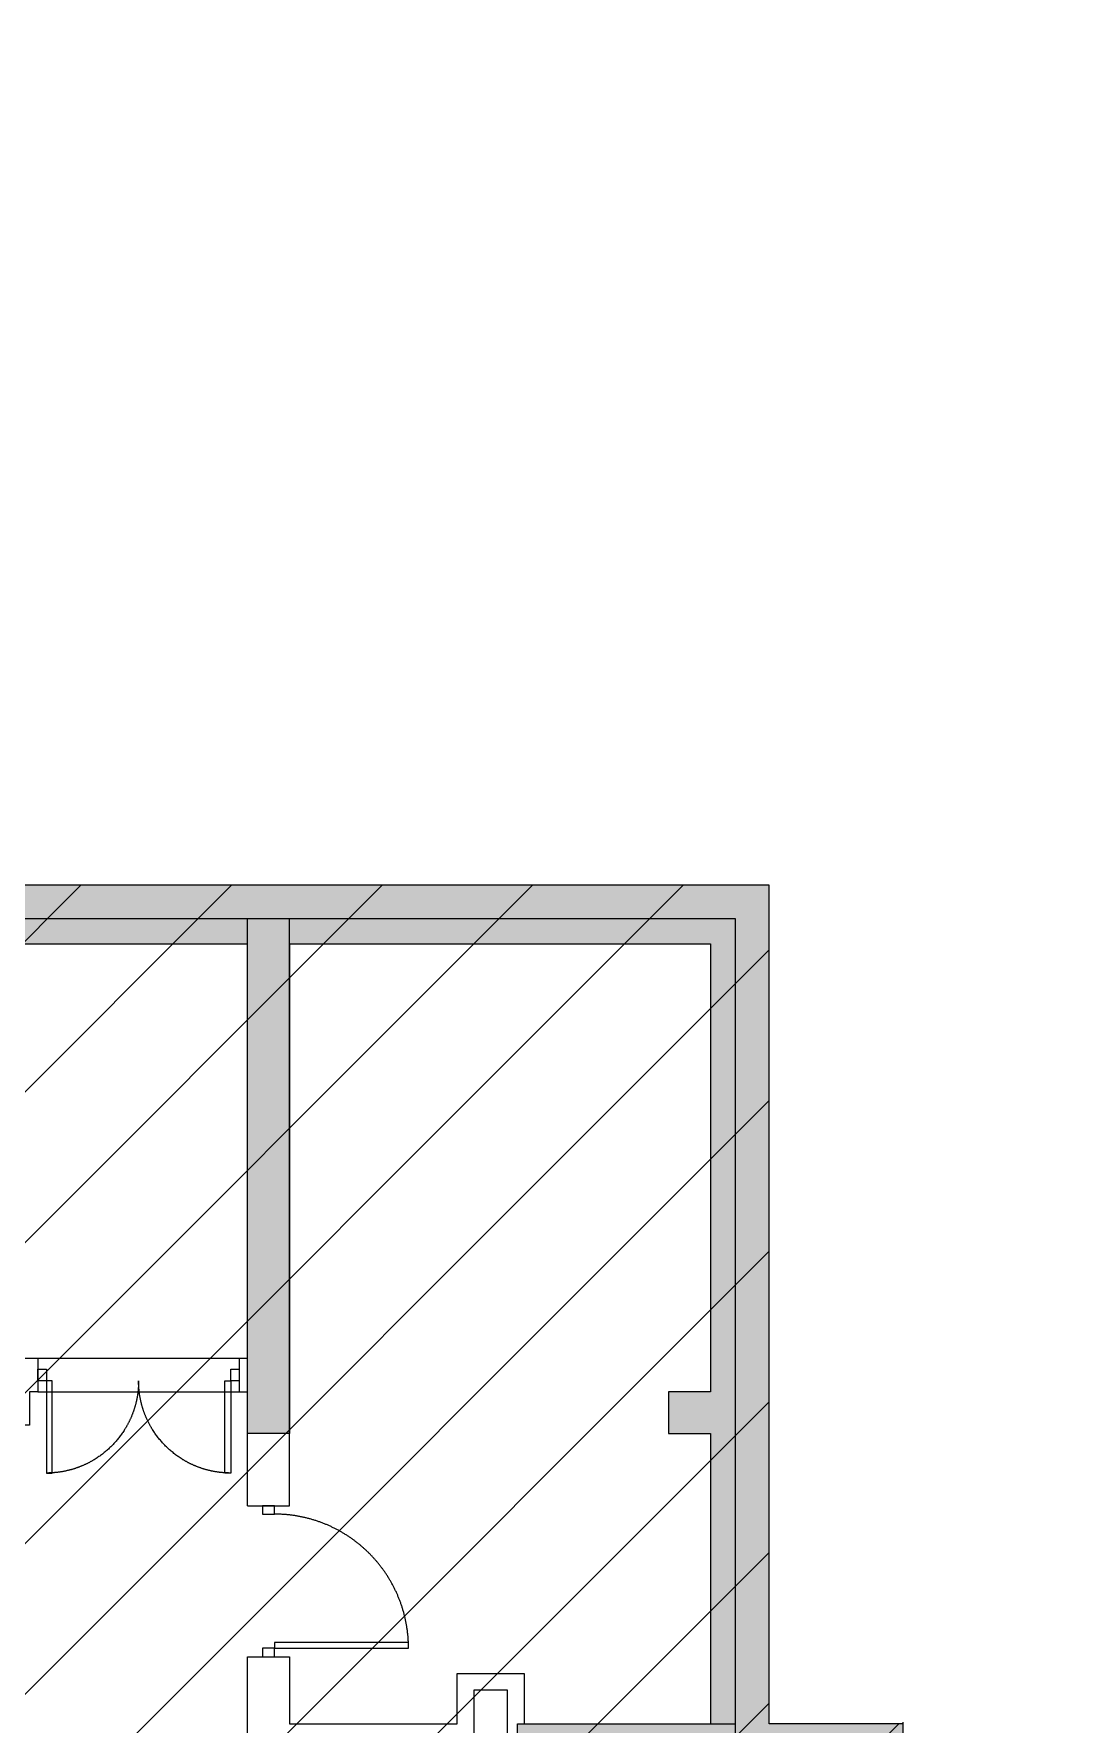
# Model space of a CAD drawing. Header units: millimetres. Extents: x 251690 to 518990, y -633409 to -276709.
# Drawn here: x 478795 to 485030, y -441912 to -431834 of the extents above; entities that cross this region are included whole.
import ezdxf
from ezdxf.xclip import XClip

# ---------------------------------------------------------------- set-up
doc = ezdxf.new("R2010")
doc.units = ezdxf.units.MM
doc.header["$LTSCALE"] = 100
doc.header["$XCLIPFRAME"] = 0
for name, color, linetype in [('-ACO-TTLB', 153, 'Continuous'), ('3#-HW-B2F$0$S-HATCH-X', 251, 'Continuous'), ('3#-W-B2F$0$S-WALL-S', 4, 'Continuous'), ('A-HATCH', 251, 'Continuous'), ('X3-B2F$0$A-CONC', 30, 'Continuous'), ('X3-B2F$0$A-WALL', 2, 'Continuous'), ('XA6-130-N-B2F$0$A-CONC', 30, 'Continuous'), ('XA6-130-N-B2F$0$A-DOOR', 190, 'Continuous'), ('XA6-130-N-B2F$0$A-STAIR', 142, 'Continuous'), ('XA6-130-N-B2F$0$A-WALL', 2, 'Continuous'), ('xref(dwg引用图层)', 7, 'Continuous')]:
    doc.layers.add(name, color=color, linetype=linetype)
doc.layers.add('3#-HW-B2F$0$S-EDIT', color=241, linetype='Continuous', plot=False)

# ---------------------------------------------------------------- blocks, each defined once
blk = doc.blocks.new('*U74')
at = {"linetype": 'ByBlock', "lineweight": -2}
for points in [[(0, -35), (50, -35), (50, 35), (0, 35)], [(1150, -35), (1200, -35), (1200, 35), (1150, 35)], [(85, -585), (85, -35), (50, -35), (50, -585)], [(1115, -585), (1115, -35), (1150, -35), (1150, -585)]]:
    blk.add_lwpolyline(points, close=True, dxfattribs=at)
for centre, start, end in [((50, -35), 270, 0), ((1150, -35), 180, 270)]:
    blk.add_arc(centre, 550, start, end, dxfattribs=at)
blk = doc.blocks.new('*U66')
for points in [[(-850, 35), (-900, 35), (-900, -35), (-850, -35)], [(0, 35), (-50, 35), (-50, -35), (0, -35)], [(-815, -835), (-815, -35), (-850, -35), (-850, -835)]]:
    blk.add_lwpolyline(points, close=True)
blk.add_arc((-850, -35), 800, 270, 0)
blk = doc.blocks.new('XA6-130-N-B2F')
at = {"layer": 'XA6-130-N-B2F$0$A-CONC'}
for points in [[(42680, 7290), (41880, 7290), (41880, 12290), (41880, 12290), (41880, 12290), (33030, 12290), (33030, 14460)], [(42480, 7090), (41680, 7090), (41680, 12090), (41680, 12090), (41680, 12090), (32830, 12090), (32830, 14260)]]:
    blk.add_lwpolyline(points, dxfattribs=at)
at = {"layer": 'XA6-130-N-B2F$0$A-STAIR'}
for points in [[(37520, 9470), (38720, 9470)], [(37520, 9270), (38720, 9270)]]:
    blk.add_lwpolyline(points, dxfattribs=at)
at = {"layer": 'XA6-130-N-B2F$0$A-WALL'}
for points in [[(38770, 8590), (38770, 12090)], [(39020, 8590), (39020, 12090)], [(34590, 9270), (37270, 9270), (37270, 9470), (37520, 9470), (37520, 9270), (37470, 9270), (37470, 9070), (34590, 9070)], [(38720, 9470), (38770, 9470)], [(38720, 9470), (38720, 9270)], [(38720, 9270), (38770, 9270)], [(38770, 8590), (39020, 8590)], [(38770, 7690), (39020, 7690)], [(41680, 7090), (40320, 7090), (40320, 7490), (40120, 7490), (40120, 7090), (38770, 7090), (38770, 7690)], [(39020, 7690), (39020, 7290), (40020, 7290), (40020, 7590), (40420, 7590), (40420, 7290), (41680, 7290)]]:
    blk.add_lwpolyline(points, dxfattribs=at)
at = {"layer": 'XA6-130-N-B2F$0$A-DOOR', "xscale": -1}
blk.add_blockref('*U74', (38720, 9370), dxfattribs=at)
at = {"layer": 'XA6-130-N-B2F$0$A-DOOR', "rotation": 90}
blk.add_blockref('*U66', (38895, 8590), dxfattribs=at)
blk = doc.blocks.new('X3-B2F')
at = {"layer": 'X3-B2F$0$A-CONC'}
blk.add_lwpolyline([(42680, 1300), (42680, 2890), (43580, 2890), (43580, 6290), (42680, 6290), (42680, 7300)], dxfattribs=at)
at = {"layer": 'X3-B2F$0$A-WALL'}
blk.add_lwpolyline([(39020, 7290), (40020, 7290), (40020, 7590)], dxfattribs=at)
ref = blk.add_blockref('XA6-130-N-B2F', (0, 0))
XClip(ref).set_block_clipping_path([(3809.991557647, 12289.9907375054), (3939.9823429891, 6981.7236482797), (950.0000000193, 7050.190281508), (950.0000000176, 7290), (-1000.0000000001, 7290.0000000001), (-1000.0000000001, -2000), (43579.9999999999, -2000), (43579.9999999999, 14900), (9550, 14900), (9550, 12290.0000000001)])
blk = doc.blocks.new('3#-HW-B2F')
at = {"layer": '3#-HW-B2F$0$S-HATCH-X'}
blk.add_hatch(color=256, dxfattribs=at).paths.add_polyline_path([(41880, 12290), (37080, 12290), (37080, 13540), (33180, 13540), (33180, 13990), (33180, 14260), (33800, 14260), (33800, 17366), (33500, 17366), (33500, 14560), (33180, 14560), (33180, 14710), (29970, 14710), (29970, 13990), (29970, 12290), (29530, 12290), (29530, 12040), (30220, 12040), (30220, 13990), (30220, 14460), (32830, 14460), (32830, 13990), (32830, 12040), (33640, 12040), (33640, 11810), (33890, 11810), (33890, 12290), (33180, 12290), (33180, 13190), (36730, 13190), (36730, 12290), (36730, 11940), (38770, 11940), (38770, 9020), (39020, 9020), (39020, 11940), (41530, 11940), (41530, 9270), (41280, 9270), (41280, 9020), (41530, 9020), (41530, 7290), (40380, 7290), (40380, 6940), (42330, 6940), (42330, 5390), (42680, 5390), (42680, 6090), (43380, 6090), (43380, 3090), (42680, 3090), (42680, 3310), (42330, 3310), (42330, 1660), (39020, 1660), (39020, 3400), (38770, 3400), (38770, 1660), (35090, 1660), (35090, 3090), (34790, 3090), (34790, 1610), (34790, 360), (35140, 360), (35140, 1310), (42680, 1310), (42680, 2740), (43730, 2740), (43730, 6440), (42680, 6440), (42680, 7290), (41880, 7290)])
at = {"layer": '3#-HW-B2F$0$S-EDIT'}
for p, q in [((41880, 12290), (37080, 12290)), ((41880, 7290), (41880, 12290)), ((36730, 11940), (38770, 11940)), ((38770, 9020), (38770, 11940)), ((39020, 11940), (39020, 9020)), ((39020, 11940), (41530, 11940)), ((41530, 11940), (41530, 9270)), ((41530, 9270), (41280, 9270)), ((41280, 9270), (41280, 9020)), ((39020, 9020), (38770, 9020)), ((41280, 9020), (41530, 9020)), ((41530, 9020), (41530, 7290)), ((40380, 6940), (40380, 7290)), ((40380, 7290), (41530, 7290)), ((42680, 7290), (41880, 7290)), ((42680, 6440), (42680, 7290))]:
    blk.add_line(p, q, dxfattribs=at)
blk = doc.blocks.new('3#-W-B2F')
at = {"layer": '3#-W-B2F$0$S-WALL-S', "color": 0, "linetype": 'ByBlock', "lineweight": -2}
for p, q in [((41880, 12290), (37080, 12290)), ((41880, 7290), (41880, 12290)), ((36730, 11940), (38770, 11940)), ((38770, 9020), (38770, 11940)), ((39020, 11940), (39020, 9020)), ((39020, 11940), (41530, 11940)), ((41530, 11940), (41530, 9270)), ((41530, 9270), (41280, 9270)), ((41280, 9270), (41280, 9020)), ((39020, 9020), (38770, 9020)), ((41280, 9020), (41530, 9020)), ((41530, 9020), (41530, 7290)), ((40380, 6940), (40380, 7290)), ((40380, 7290), (41530, 7290)), ((42680, 7290), (41880, 7290)), ((42680, 6440), (42680, 7290))]:
    blk.add_line(p, q, dxfattribs=at)
blk = doc.blocks.new('BF2')
at = {"layer": 'xref(dwg引用图层)'}
for name in ['3#-HW-B2F', '3#-W-B2F']:
    blk.add_blockref(name, (141300, 150800), dxfattribs=at)
blk = doc.blocks.new('B2Fdt')
at = {"layer": 'A-HATCH'}
h = blk.add_hatch(dxfattribs=at)
h.set_pattern_fill('ANSI31', color=256, scale=200)
h.paths.add_polyline_path([(141200, 152100), (148850, 152100), (148850, 150710), (155050, 150710), (155050, 152110), (170130, 152110), (170130, 150710), (176330, 150710), (176330, 152110), (183980, 152110), (183980, 153690), (184980, 153690), (184980, 157090), (183980, 157090), (183980, 158090), (183180, 158090), (183180, 163090), (178330, 163090), (178330, 164290), (174380, 164290), (174380, 165510), (171270, 165510), (171270, 163090), (153910, 163090), (153910, 165460), (149650, 165460), (149650, 164290), (146880, 164290), (146880, 163150), (142250, 163150), (142000, 163150), (142000, 158150), (141200, 158150)])
blk.add_lwpolyline([(155050, 152110), (170130, 152110), (170130, 150710), (176330, 150710), (176330, 152110), (183980, 152110), (183980, 153690), (184980, 153690), (184980, 157090), (183980, 157090), (183980, 158090), (183180, 158090), (183180, 163090), (178330, 163090), (178330, 164290), (174380, 164290), (174380, 165510), (171270, 165510), (171270, 163090), (153910, 163090)], dxfattribs=at)

msp = doc.modelspace()

# ---------------------------------------------------------------- block references
at = {"layer": '-ACO-TTLB'}
for name in ['BF2', 'B2Fdt']:
    msp.add_blockref(name, (300000, -600000), dxfattribs=at)
at = {"layer": 'xref(dwg引用图层)'}
msp.add_blockref('X3-B2F', (441300, -449200), dxfattribs=at)

doc.saveas('drawing.dxf')
